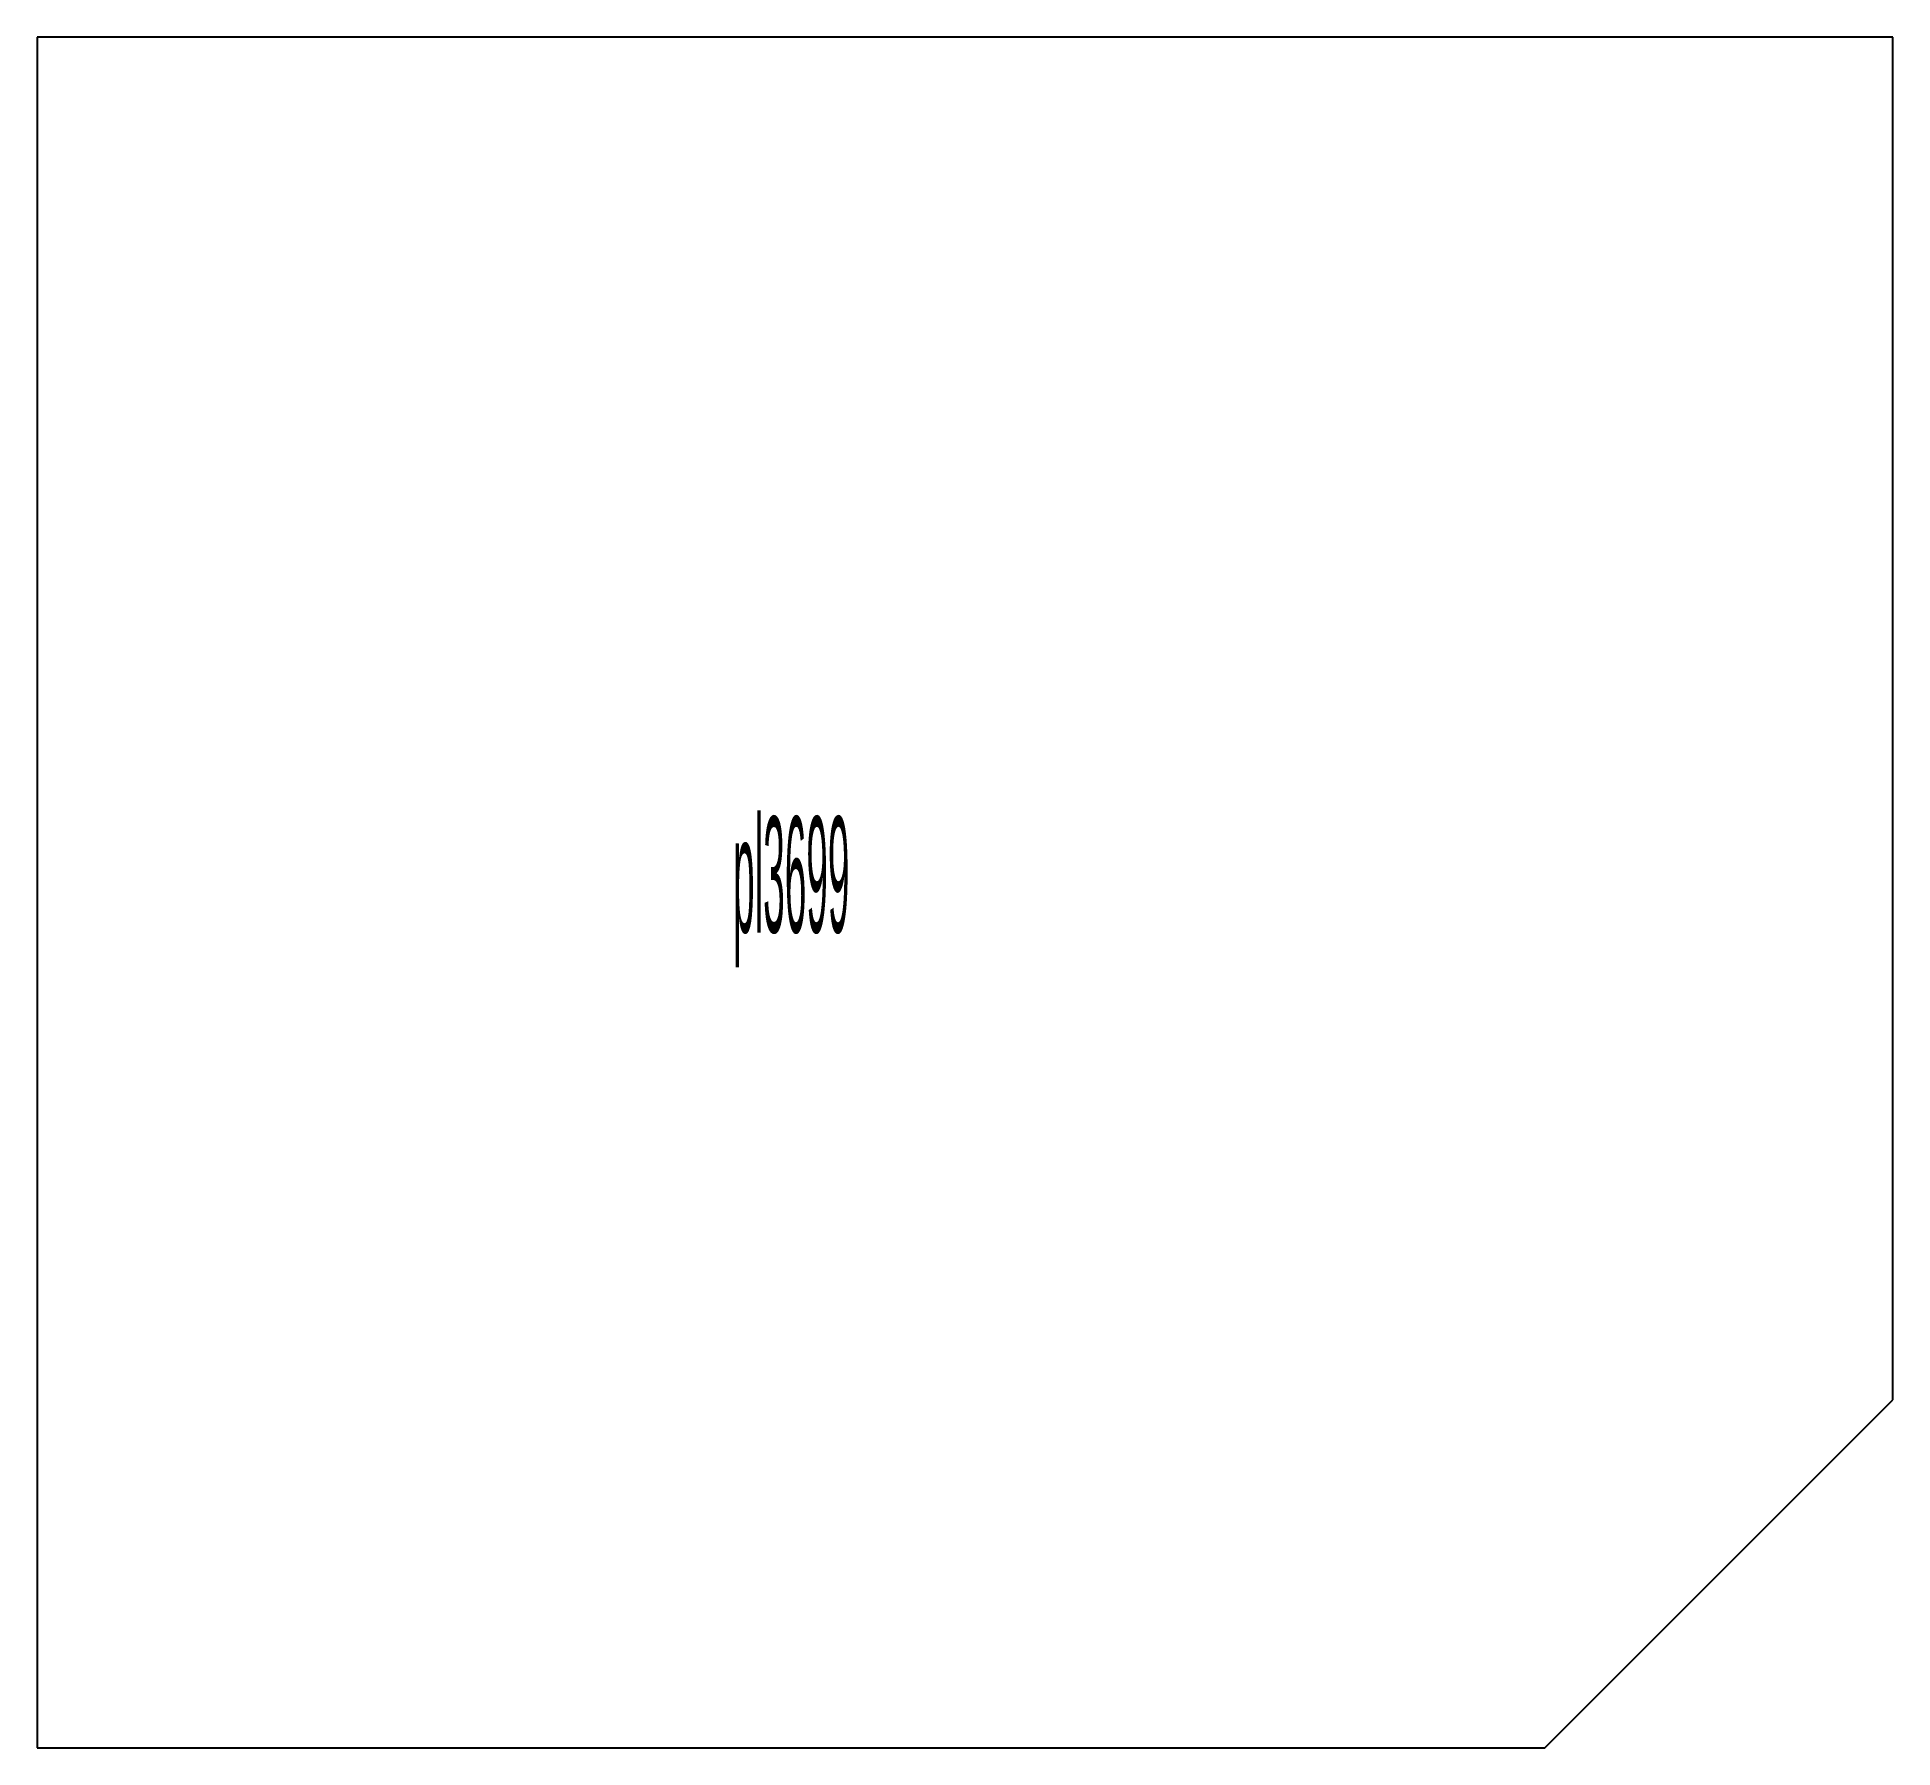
# Model space of a CAD drawing. Extents: x 0 to 4, y 0 to 3.69.
import ezdxf

# ---------------------------------------------------------------- set-up
doc = ezdxf.new("R2010")
doc.units = 0
doc.header["$MEASUREMENT"] = 0
doc.layers.add('BURN', color=1, linetype='CONTINUOUS')
doc.layers.add('SCRIBE', color=1, linetype='CONTINUOUS')

msp = doc.modelspace()

# ---------------------------------------------------------------- linework, layer by layer
at = {"layer": 'BURN'}
for p, q in [((4, 3.6875), (0, 3.6875)), ((0, 3.6875), (0, 0)), ((4, 0.75), (4, 3.6875)), ((3.25, 0), (4, 0.75)), ((0, 0), (3.25, 0))]:
    msp.add_line(p, q, dxfattribs=at)

# ---------------------------------------------------------------- texts
at = {"layer": 'SCRIBE', "width": 0.25}
msp.add_text('pl3699', height=0.25, dxfattribs=at).set_placement((1.5, 1.7575))

doc.saveas('drawing.dxf')
